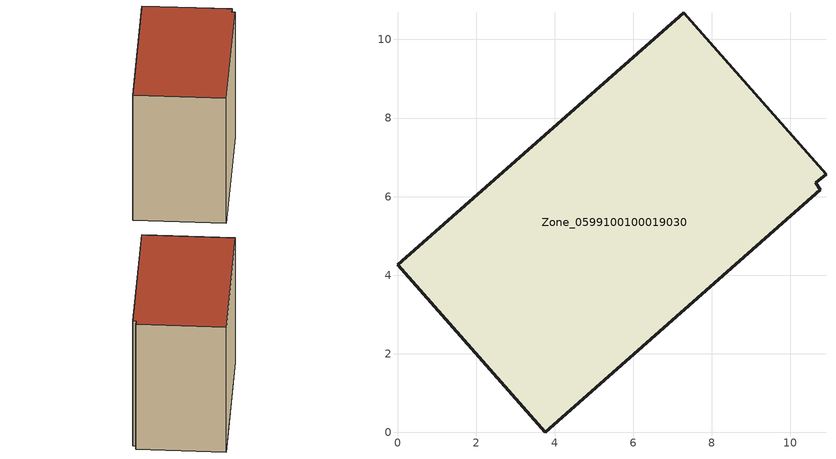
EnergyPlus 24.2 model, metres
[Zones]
Zone_0599100100019030
 floor ground (C_G): 10.9,6.57 10.64,6.35 10.77,6.18 3.75,0 0,4.26 7.29,10.68 z3.96
 wall outside (C_F): 10.9,6.57 7.29,10.68 0,4.26 3.75,0 10.77,6.18 10.64,6.35 10.9,6.57 z3.96:13.08
 roof outside (C_R): 10.64,6.35 10.9,6.57 7.29,10.68 0,4.26 3.75,0 10.77,6.18 z13.08
[BUILDING]
Pand.0599100100019030: North Axis=0; Terrain=City; Loads Convergence Tolerance Value=0.04; Temperature Convergence Tolerance Value=0.4; Solar Distribution=FullExterior; Maximum Number of Warmup Days=25; Minimum Number of Warmup Days=1
[Site:Location]
Rotterdam.The.Hague.AP_ZH_NLD Design_Conditions: Latitude=51.96; Longitude=4.45; Time Zone=1; Elevation=-4.5
[SITE:GROUNDTEMPERATURE:BUILDINGSURFACE]
18, 18, 18, 18, 18, 18, 18, 18, 18, 18, 18, 18
[MATERIAL] Thermal Absorptance=0.9; Solar Absorptance=0.7; Visible Absorptance=0.7
Name | Roughness | Thickness | Conductivity | Density | Specific Heat
G.TC.2015-2018 | MediumSmooth | 0.15 | 0.0428571 | 540 | 1210
F.TC.2015-2018 | Rough | 0.3 | 0.0666667 | 1920 | 840
R.TC.2015-2018 | MediumRough | 0.2 | 0.0333333 | 1500 | 1000
[CONSTRUCTION]
C_G: G.TC.2015-2018
C_F: F.TC.2015-2018
C_R: R.TC.2015-2018
[ZONE]
Zone_0599100100019030: Type=1; Multiplier=1; Ceiling Height=Autocalculate; Volume=Autocalculate; Floor Area=autocalculate; Part of Total Floor Area=Yes
[ZONEINFILTRATION:DESIGNFLOWRATE]
Infil_Zone_0599100100019030: Zone or ZoneList or Space or SpaceList=Zone_0599100100019030; Schedule=AlwaysOn; Design Flow Rate Calculation Method=Flow/Area; Flow Rate per Floor Area=0.0015; Constant Term Coefficient=1; Temperature Term Coefficient=0; Velocity Term Coefficient=0; Velocity Squared Term Coefficient=0
[HVACTEMPLATE:ZONE:IDEALLOADSAIRSYSTEM]
Zone_0599100100019030: Maximum Heating Supply Air Temperature=50; Minimum Cooling Supply Air Temperature=13; Maximum Heating Supply Air Humidity Ratio=0.0156; Minimum Cooling Supply Air Humidity Ratio=0.0077; Heating Limit=NoLimit; Cooling Limit=NoLimit; Dehumidification Control Type=ConstantSensibleHeatRatio; Cooling Sensible Heat Ratio=0.7; Dehumidification Setpoint=60; Humidification Control Type=None; Humidification Setpoint=30; Outdoor Air Method=None; Outdoor Air Flow Rate per Person=0.00944; Outdoor Air Flow Rate per Zone Floor Area=0; Outdoor Air Flow Rate per Zone=0; Demand Controlled Ventilation Type=None; Outdoor Air Economizer Type=NoEconomizer; Heat Recovery Type=None; Sensible Heat Recovery Effectiveness=0.7; Latent Heat Recovery Effectiveness=0.65
[ZONECONTROL:THERMOSTAT]
ThermostatControl_Zone_0599100100019030: Zone or ZoneList=Zone_0599100100019030; Control Type Schedule=DualSetpointControlType; Control 1=Thermostat_Zone_0599100100019030; Temperature Difference Between Cutout And Setpoint=0
[THERMOSTATSETPOINT:DUALSETPOINT]
Thermostat_Zone_0599100100019030: Heating Setpoint Temperature Schedule=HeatingSetpoint_Zone_0599100100019030; Cooling Setpoint Temperature Schedule=CoolingSetpoint_Zone_0599100100019030
[SCHEDULE:COMPACT]
HeatingSetpoint_Zone_0599100100019030: Through: 12/31, For: AllDays, Until: 24:00, 21
CoolingSetpoint_Zone_0599100100019030: Through: 12/31, For: AllDays, Until: 24:00, 24
DualSetpointControlType: Through: 12/31, For: AllDays, Until: 24:00, 4
AlwaysOn: Through: 12/31, For: AllDays, Until: 24:00, 1
